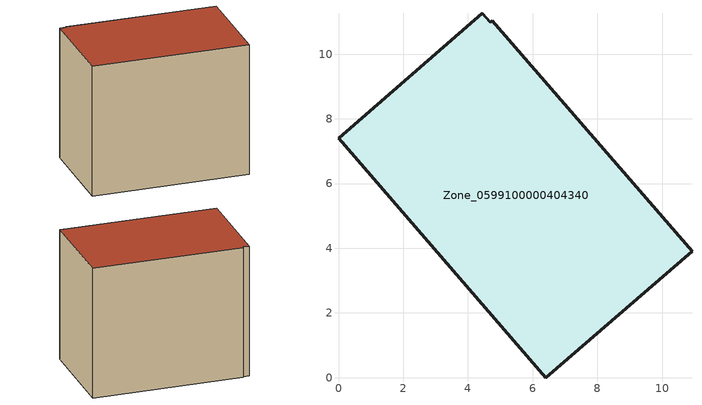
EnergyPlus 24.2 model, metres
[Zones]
Zone_0599100000404340
 floor ground (C_G): 4.75,11.03 10.93,3.91 6.41,0 0,7.4 4.45,11.26 4.69,10.98 z1.3
 wall outside (C_F): 6.41,0 10.93,3.91 4.75,11.03 4.69,10.98 4.45,11.26 0,7.4 6.41,0 z1.3:9.68
 roof outside (C_R): 10.93,3.91 4.75,11.03 4.69,10.98 4.45,11.26 0,7.4 6.41,0 z9.68
[BUILDING]
Pand.0599100000404340: North Axis=0; Terrain=City; Loads Convergence Tolerance Value=0.04; Temperature Convergence Tolerance Value=0.4; Solar Distribution=FullExterior; Maximum Number of Warmup Days=25; Minimum Number of Warmup Days=1
[Site:Location]
Rotterdam.The.Hague.AP_ZH_NLD Design_Conditions: Latitude=51.96; Longitude=4.45; Time Zone=1; Elevation=-4.5
[SITE:GROUNDTEMPERATURE:BUILDINGSURFACE]
18, 18, 18, 18, 18, 18, 18, 18, 18, 18, 18, 18
[MATERIAL] Thermal Absorptance=0.9; Solar Absorptance=0.7; Visible Absorptance=0.7
Name | Roughness | Thickness | Conductivity | Density | Specific Heat
G.TI.1992-2005 | MediumSmooth | 0.15 | 0.06 | 540 | 1210
F.TI.1992-2005 | Rough | 0.3 | 0.12 | 1920 | 840
R.TI.1992-2005 | MediumRough | 0.2 | 0.08 | 1500 | 1000
[CONSTRUCTION]
C_G: G.TI.1992-2005
C_F: F.TI.1992-2005
C_R: R.TI.1992-2005
[ZONE]
Zone_0599100000404340: Type=1; Multiplier=1; Ceiling Height=Autocalculate; Volume=Autocalculate; Floor Area=autocalculate; Part of Total Floor Area=Yes
[ZONEINFILTRATION:DESIGNFLOWRATE]
Infil_Zone_0599100000404340: Zone or ZoneList or Space or SpaceList=Zone_0599100000404340; Schedule=AlwaysOn; Design Flow Rate Calculation Method=Flow/Area; Flow Rate per Floor Area=0.0015; Constant Term Coefficient=1; Temperature Term Coefficient=0; Velocity Term Coefficient=0; Velocity Squared Term Coefficient=0
[HVACTEMPLATE:ZONE:IDEALLOADSAIRSYSTEM]
Zone_0599100000404340: Maximum Heating Supply Air Temperature=50; Minimum Cooling Supply Air Temperature=13; Maximum Heating Supply Air Humidity Ratio=0.0156; Minimum Cooling Supply Air Humidity Ratio=0.0077; Heating Limit=NoLimit; Cooling Limit=NoLimit; Dehumidification Control Type=ConstantSensibleHeatRatio; Cooling Sensible Heat Ratio=0.7; Dehumidification Setpoint=60; Humidification Control Type=None; Humidification Setpoint=30; Outdoor Air Method=None; Outdoor Air Flow Rate per Person=0.00944; Outdoor Air Flow Rate per Zone Floor Area=0; Outdoor Air Flow Rate per Zone=0; Demand Controlled Ventilation Type=None; Outdoor Air Economizer Type=NoEconomizer; Heat Recovery Type=None; Sensible Heat Recovery Effectiveness=0.7; Latent Heat Recovery Effectiveness=0.65
[ZONECONTROL:THERMOSTAT]
ThermostatControl_Zone_0599100000404340: Zone or ZoneList=Zone_0599100000404340; Control Type Schedule=DualSetpointControlType; Control 1=Thermostat_Zone_0599100000404340; Temperature Difference Between Cutout And Setpoint=0
[THERMOSTATSETPOINT:DUALSETPOINT]
Thermostat_Zone_0599100000404340: Heating Setpoint Temperature Schedule=HeatingSetpoint_Zone_0599100000404340; Cooling Setpoint Temperature Schedule=CoolingSetpoint_Zone_0599100000404340
[SCHEDULE:COMPACT]
HeatingSetpoint_Zone_0599100000404340: Through: 12/31, For: AllDays, Until: 24:00, 21
CoolingSetpoint_Zone_0599100000404340: Through: 12/31, For: AllDays, Until: 24:00, 24
DualSetpointControlType: Through: 12/31, For: AllDays, Until: 24:00, 4
AlwaysOn: Through: 12/31, For: AllDays, Until: 24:00, 1
